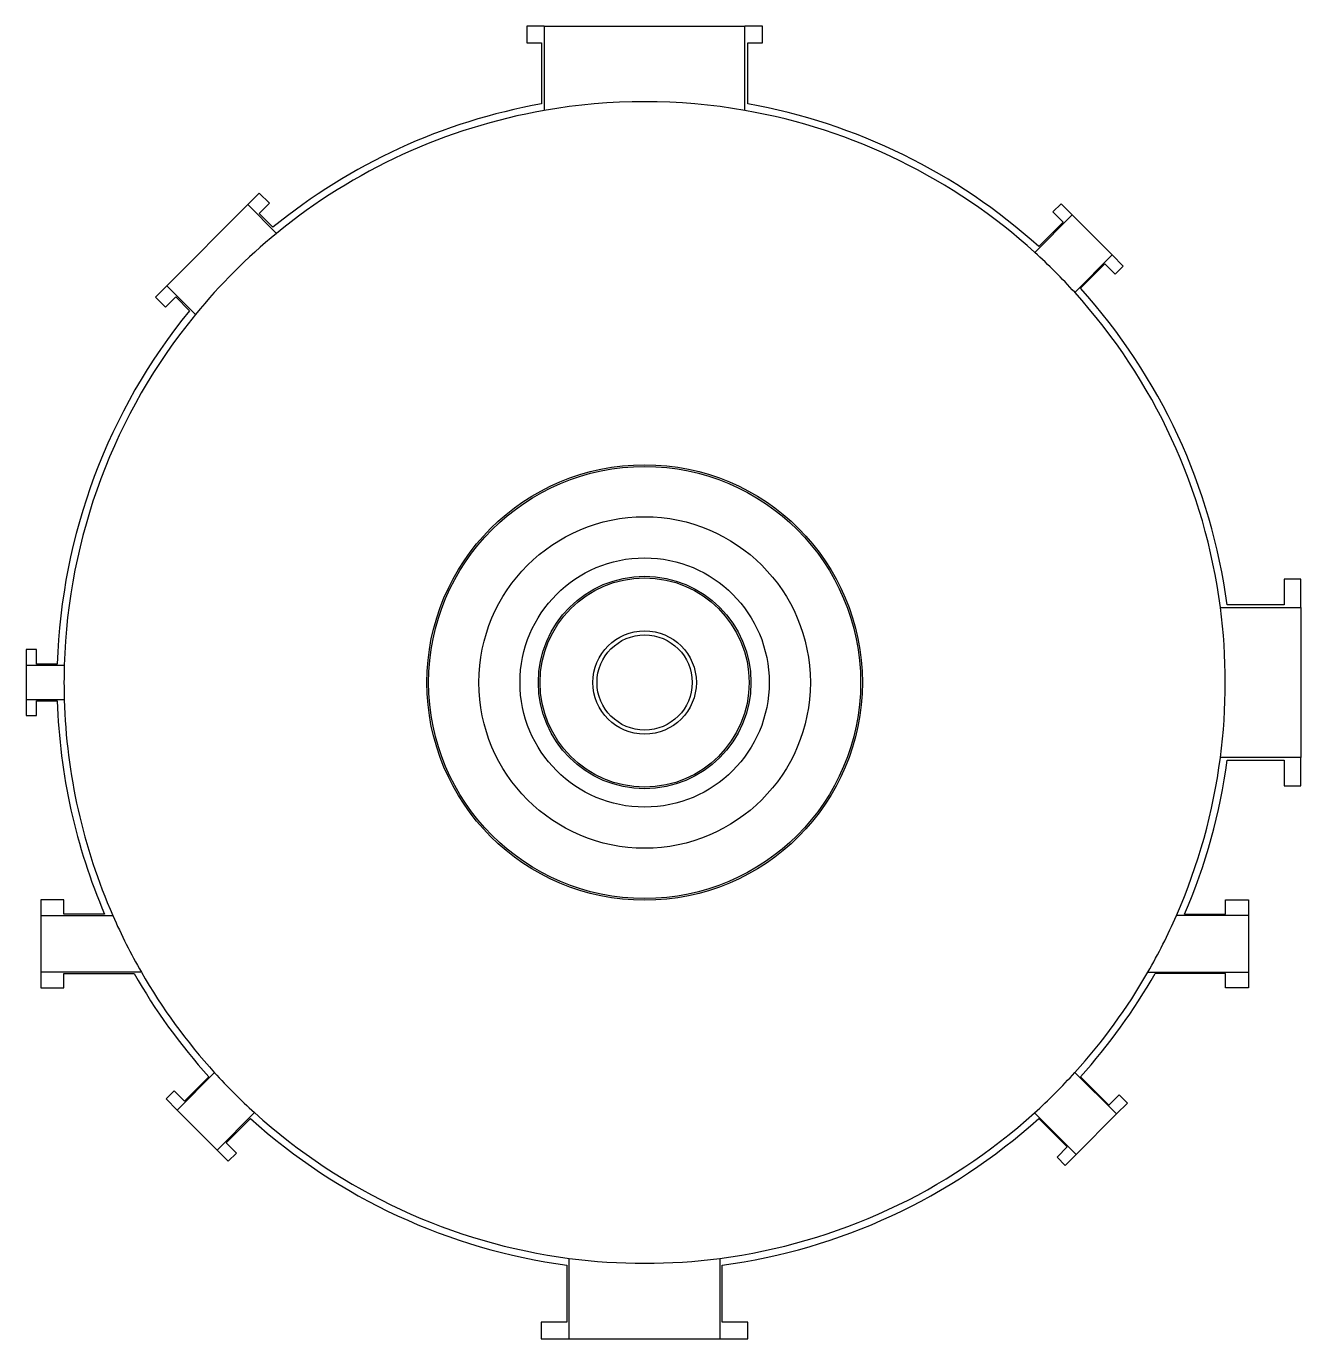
# Model space of a CAD drawing. Header units: millimetres. Extents: x -1065 to 1130, y -1130 to 1130.
import ezdxf

# ---------------------------------------------------------------- set-up
doc = ezdxf.new("R2010")
doc.units = ezdxf.units.MM
doc.layers.add('DV1_Default', color=7, linetype='Continuous')

msp = doc.modelspace()

# ---------------------------------------------------------------- linework, layer by layer
at = {"layer": 'DV1_Default', "color": 7, "linetype": 'Continuous'}
for p, q in [((-172.8, 1130), (-203, 1130)), ((-203, 1130), (-203, 1101.5)), ((-172.8, 1130), (172.8, 1130)), ((-172.8, 1130), (-172.8, 985)), ((172.8, 985), (172.8, 1130)), ((203, 1130), (172.8, 1130)), ((203, 1101.5), (203, 1130)), ((-203, 1101.5), (-177.8, 1101.5)), ((-177.8, 1101.5), (-177.8, 996.3)), ((177.8, 1101.5), (203, 1101.5)), ((177.8, 996.3), (177.8, 1101.5)), ((-663.6, 842.5), (-683.3, 822.8)), ((-646.2, 825.1), (-663.6, 842.5)), ((-683.3, 822.8), (-822.8, 683.3)), ((-683.3, 822.8), (-633.9, 773.4)), ((-663.8, 807.5), (-646.2, 825.1)), ((717.1, 824.3), (703.1, 810.3)), ((736.3, 805.2), (717.1, 824.3)), ((-640.1, 783.8), (-663.8, 807.5)), ((736.3, 805.2), (671.8, 740.7)), ((720.8, 792.7), (678.8, 750.6)), ((703.1, 810.3), (720.8, 792.7)), ((736.3, 805.2), (805.2, 736.3)), ((740.7, 671.8), (805.2, 736.3)), ((824.3, 717.1), (805.2, 736.3)), ((750.6, 678.8), (792.7, 720.8)), ((792.7, 720.8), (810.3, 703.1)), ((810.3, 703.1), (824.3, 717.1)), ((-822.8, 683.3), (-842.5, 663.6)), ((-773.4, 633.9), (-822.8, 683.3)), ((-842.5, 663.6), (-825.1, 646.2)), ((-825.1, 646.2), (-807.5, 663.8)), ((-807.5, 663.8), (-783.8, 640.1)), ((1101.4, 178), (1101.4, 167.7)), ((1130, 178), (1101.4, 178)), ((1101.4, 167.7), (1101.4, 157.7)), ((1130, 167.7), (1130, 178)), ((1130, 157.7), (1130, 167.7)), ((1101.4, 157.7), (1101.4, 133.7)), ((1130, 129.4), (1130, 157.7)), ((991.6, 129.4), (1130, 129.4)), ((1101.4, 133.7), (1003.1, 133.7)), ((1130, 129.4), (1130, -129.4)), ((-1065, 56.8), (-1065, 29.8)), ((-1047.5, 56.8), (-1065, 56.8)), ((-1047.5, 31.8), (-1047.5, 56.8)), ((-1065, 29.8), (-1065, -29.8)), ((-1065, 29.8), (-999.6, 29.8)), ((-1011.5, 31.8), (-1047.5, 31.8)), ((-1065, -29.8), (-1065, -56.8)), ((-999.6, -29.8), (-1065, -29.8)), ((-1047.5, -56.8), (-1047.5, -31.8)), ((-1047.5, -31.8), (-1011.5, -31.8)), ((-1065, -56.8), (-1047.5, -56.8)), ((1130, -129.4), (991.6, -129.4)), ((1003.1, -133.7), (1101.4, -133.7)), ((1101.4, -133.7), (1101.4, -157.7)), ((1130, -157.7), (1130, -129.4)), ((1101.4, -157.7), (1101.4, -167.7)), ((1130, -167.7), (1130, -157.7)), ((1101.4, -167.7), (1101.4, -178)), ((1101.4, -178), (1130, -178)), ((1130, -178), (1130, -167.7)), ((-1000.2, -374.2), (-1039.8, -374.2)), ((-1039.8, -374.2), (-1039.8, -401.2)), ((-1000.2, -399), (-1000.2, -374.2)), ((1000.2, -399), (1000.2, -374.2)), ((1000.2, -374.2), (1039.8, -374.2)), ((1039.8, -374.2), (1039.8, -401.2)), ((-1039.8, -401.2), (-1039.8, -498.8)), ((-1039.8, -401.2), (-916, -401.2)), ((-930, -399), (-1000.2, -399)), ((1039.8, -401.2), (916, -401.2)), ((930, -399), (1000.2, -399)), ((1039.8, -401.2), (1039.8, -498.8)), ((-1039.8, -498.8), (-1039.8, -525.8)), ((-866.7, -498.8), (-1039.8, -498.8)), ((-1000.2, -501), (-879.3, -500.9)), ((-1000.2, -525.8), (-1000.2, -501)), ((866.7, -498.8), (1039.8, -498.8)), ((1000.2, -501), (879.3, -500.9)), ((1000.2, -525.8), (1000.2, -501)), ((1039.8, -498.8), (1039.8, -525.8)), ((-1039.8, -525.8), (-1000.2, -525.8)), ((1039.8, -525.8), (1000.2, -525.8)), ((-805.2, -736.3), (-740.7, -671.8)), ((812.7, -743), (741.1, -671.4)), ((-792.7, -720.8), (-750.6, -678.8)), ((799.7, -727.9), (750.6, -678.8)), ((-824.3, -717.1), (-810.3, -703.1)), ((-805.2, -736.3), (-824.3, -717.1)), ((-810.3, -703.1), (-792.7, -720.8)), ((817.4, -710.2), (799.7, -727.9)), ((831.4, -724.2), (817.4, -710.2)), ((-805.2, -736.3), (-736.3, -805.2)), ((-671.8, -740.7), (-736.3, -805.2)), ((671.4, -741.1), (743, -812.7)), ((812.7, -743), (743, -812.7)), ((812.7, -743), (831.4, -724.2)), ((-678.8, -750.6), (-720.8, -792.7)), ((678.8, -750.6), (727.9, -799.7)), ((-717.1, -824.3), (-736.3, -805.2)), ((-720.8, -792.7), (-703.1, -810.3)), ((-703.1, -810.3), (-717.1, -824.3)), ((727.9, -799.7), (710.2, -817.4)), ((724.2, -831.4), (743, -812.7)), ((710.2, -817.4), (724.2, -831.4)), ((-129.7, -1130), (-129.7, -991.6)), ((129.7, -991.6), (129.7, -1130)), ((-133.7, -1003.1), (-133.7, -1101.5)), ((133.7, -1101.5), (133.7, -1003.1)), ((-133.7, -1101.5), (-178, -1101.5)), ((-178, -1101.5), (-178, -1130)), ((178, -1101.5), (133.7, -1101.5)), ((178, -1130), (178, -1101.5)), ((-178, -1130), (-129.7, -1130)), ((-129.7, -1130), (129.7, -1130)), ((129.7, -1130), (178, -1130))]:
    msp.add_line(p, q, dxfattribs=at)
for radius in [375, 372, 285.4, 214.6, 183, 180, 89.1, 82]:
    msp.add_circle((0, 0), radius, dxfattribs=at)
for radius, start, end in [(1012, 100.1189, 129.2381), (1000, 80.0493, 99.9507), (1012, 47.8773, 79.8811), (1000, 99.9507, 129.3414), (1000, 47.7914, 80.0493), (1000, 129.3414, 140.6586), (1000, 42.2086, 47.7914), (1012, 7.5918, 42.1227), (1000, 7.4349, 42.2086), (1012, 140.7619, 178.2021), (1000, 140.6586, 178.2952), (1000, 352.5651, 7.4349), (1000, 178.2952, 181.7048), (1012, 181.7979, 203.2227), (1000, 181.7048, 203.6532), (1000, 336.3468, 352.5651), (1012, 336.7773, 352.4082), (1000, 203.6532, 209.9206), (1000, 330.0794, 336.3468), (1012, 209.6694, 222.1227), (1000, 209.9206, 222.2086), (1000, 317.8258, 330.0794), (1012, 317.8773, 330.3306), (1000, 222.2086, 227.7914), (1000, 312.1742, 317.8258), (1000, 227.7914, 262.5477), (1000, 277.4523, 312.1742), (1012, 227.8773, 262.4082), (1012, 277.5918, 312.1227), (1000, 262.5477, 277.4523)]:
    msp.add_arc((0, 0), radius, start, end, dxfattribs=at)

doc.saveas('drawing.dxf')
